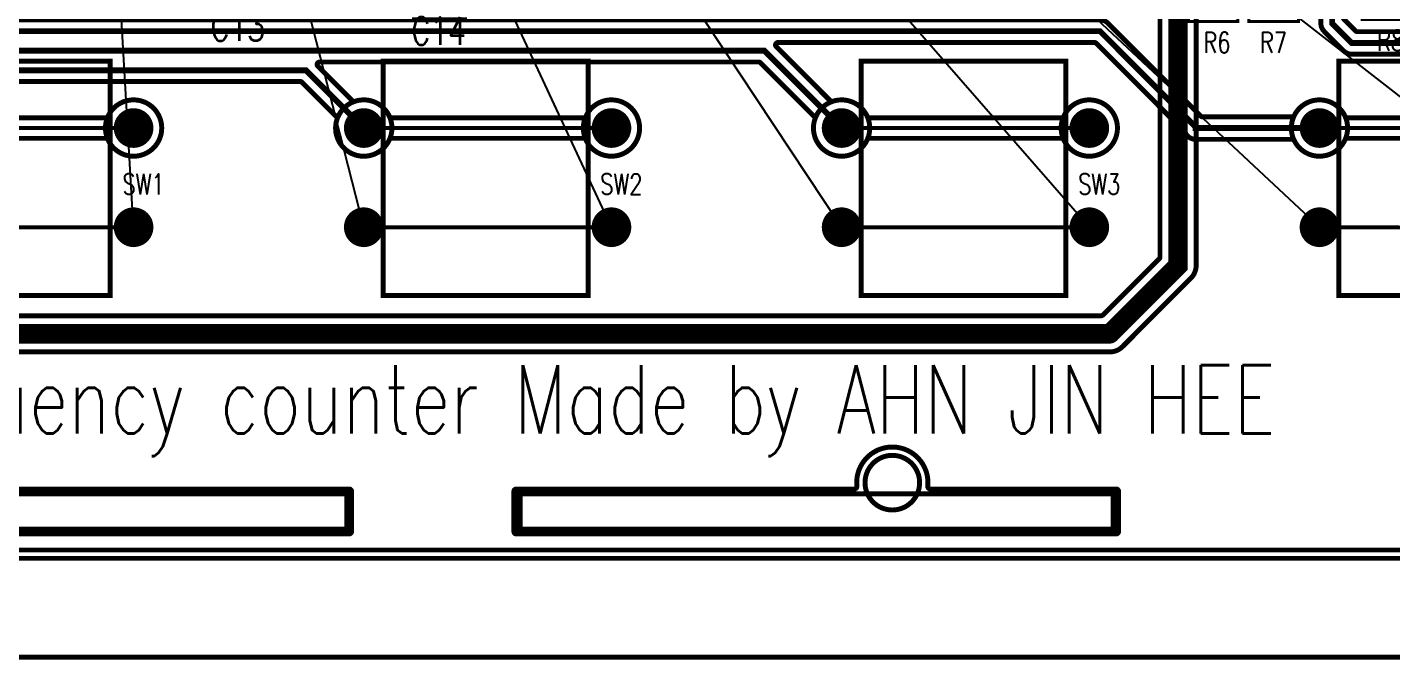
# Model space of a CAD drawing. Extents: x -6 to 155, y -5 to 91.
# Drawn here: x 31.4 to 101.4, y -5.2 to 27.2 of the extents above; entities that cross this region are included whole.
import ezdxf

# ---------------------------------------------------------------- set-up
doc = ezdxf.new("R2010")
doc.units = 0
for name, pattern in [('SIG_17', [2, 1, 1]), ('SIG_4', [2, 1, 1]), ('SIG_5', [2, 1, 1]), ('SIG_55', [2, 1, 1]), ('SIG_56', [2, 1, 1]), ('SIG_6', [2, 1, 1]), ('SIG_7', [2, 1, 1])]:
    doc.linetypes.add(name, pattern=pattern)
for name, color, linetype in [('2D_LINE_27', 6, 'CONTINUOUS'), ('BOARD_CUTOUT_00', 254, 'CONTINUOUS'), ('BOARD_OUTLINE_00', 254, 'CONTINUOUS'), ('COPPER_CUTOUT_01', 56, 'CONTINUOUS'), ('COPPER_CUTOUT_02', 136, 'CONTINUOUS'), ('DRIL_PLTE_THRU_01', 56, 'CONTINUOUS'), ('DRIL_PLTE_THRU_02', 136, 'CONTINUOUS'), ('DRIL_SYMBOL', 254, 'CONTINUOUS'), ('LINK_00', 6, 'CONTINUOUS'), ('PADS_BOT', 4, 'CONTINUOUS'), ('PADS_INNER', 2, 'CONTINUOUS'), ('PADS_TOP', 2, 'CONTINUOUS'), ('PART_NAME_01', 254, 'CONTINUOUS'), ('PART_TOP_2DLINE_00', 3, 'CONTINUOUS'), ('POUR_OUTLINE_01', 56, 'CONTINUOUS'), ('POUR_OUTLINE_02', 136, 'CONTINUOUS'), ('POUR_PADTHERM_02', 136, 'CONTINUOUS'), ('POUR_VOID_01', 56, 'CONTINUOUS'), ('POUR_VOID_02', 136, 'CONTINUOUS'), ('TEXT_26', 3, 'CONTINUOUS'), ('TRACE_01', 2, 'CONTINUOUS'), ('TRACE_02', 4, 'CONTINUOUS')]:
    doc.layers.add(name, color=color, linetype=linetype)
doc.styles.add('W0$2', font='simplex', dxfattribs={"width": 0.75})
doc.styles.add('W0$2032', font='simplex', dxfattribs={"width": 0.75})
doc.styles.add('W0$29997', font='simplex', dxfattribs={"width": 0.75})

# ---------------------------------------------------------------- blocks, each defined once
blk = doc.blocks.new('BOARD_16')
at = {"layer": 'BOARD_CUTOUT_00', "const_width": 0.254}
blk.add_lwpolyline([(154.35, -136.725, 1), (151.55, -136.725, 1)], format="xyb", close=True, dxfattribs=at)
at = {"layer": 'BOARD_OUTLINE_00', "const_width": 0.254}
blk.add_lwpolyline([(77.2, -62.6), (87.2, -62.6), (87.2, -54.6), (201.2, -54.6), (201.2, -64.6), (210.2, -64.6), (210.2, -132.26), (201.2, -132.26), (201.2, -140.6), (87.2, -140.6), (87.2, -132.6), (77.2, -132.6)], close=True, dxfattribs=at)
blk = doc.blocks.new('DRAWING_40')
at = {"layer": '2D_LINE_27', "const_width": 0.254}
blk.add_lwpolyline([(6.5, -3.5), (151.5, -3.5), (151.5, -99.5), (6.5, -99.5)], close=True, dxfattribs=at)
blk = doc.blocks.new('SMOOTH_0$25')
at = {"const_width": 0.125}
blk.add_lwpolyline([(-0.0625, 0, 1), (0.0625, 0, 1)], format="xyb", close=True, dxfattribs=at)
blk = doc.blocks.new('COPPER_CUTOUT_9')
at = {"layer": 'COPPER_CUTOUT_02', "const_width": 0.25}
blk.add_lwpolyline([(0.075, 0.325), (0.075, 2.125), (-30.325, 2.125), (-30.325, 0.325)], close=True, dxfattribs=at)
at = {"layer": 'COPPER_CUTOUT_02'}
for p in [(-30.325, 2.125), (0.075, 2.125), (-30.325, 0.325), (0.075, 0.325)]:
    blk.add_blockref('SMOOTH_0$25', p, dxfattribs=at)
blk = doc.blocks.new('COPPER_CUTOUT_10')
at = {"layer": 'COPPER_CUTOUT_01', "const_width": 0.25}
blk.add_lwpolyline([(0.075, 0.325), (0.075, 2.125), (-30.325, 2.125), (-30.325, 0.325)], close=True, dxfattribs=at)
at = {"layer": 'COPPER_CUTOUT_01'}
for p in [(-30.325, 2.125), (0.075, 2.125), (-30.325, 0.325), (0.075, 0.325)]:
    blk.add_blockref('SMOOTH_0$25', p, dxfattribs=at)
blk = doc.blocks.new('COPPER_CUTOUT_12')
at = {"layer": 'COPPER_CUTOUT_01', "const_width": 0.25}
blk.add_lwpolyline([(0.075, 0.325), (0.075, 2.125), (-30.325, 2.125), (-30.325, 0.325)], close=True, dxfattribs=at)
at = {"layer": 'COPPER_CUTOUT_01'}
for p in [(-30.325, 2.125), (0.075, 2.125), (-30.325, 0.325), (0.075, 0.325)]:
    blk.add_blockref('SMOOTH_0$25', p, dxfattribs=at)
blk = doc.blocks.new('COPPER_CUTOUT_13')
at = {"layer": 'COPPER_CUTOUT_02', "const_width": 0.25}
blk.add_lwpolyline([(0.175, 0.325), (0.175, 2.125), (-30.325, 2.125), (-30.325, 0.325)], close=True, dxfattribs=at)
at = {"layer": 'COPPER_CUTOUT_02'}
for p in [(-30.325, 2.125), (0.175, 2.125), (-30.325, 0.325), (0.175, 0.325)]:
    blk.add_blockref('SMOOTH_0$25', p, dxfattribs=at)
blk = doc.blocks.new('POUR_VOID_153')
at = {"layer": 'POUR_VOID_02', "const_width": 0.254}
blk.add_lwpolyline([(94.907, 8.44, 1), (97.793, 8.44, 1)], format="xyb", close=True, dxfattribs=at)
blk = doc.blocks.new('POUR_VOID_152')
at = {"layer": 'POUR_VOID_02', "const_width": 0.254}
blk.add_lwpolyline([(107.607, 8.44, 1), (110.493, 8.44, 1)], format="xyb", close=True, dxfattribs=at)
blk = doc.blocks.new('POUR_VOID_147')
at = {"layer": 'POUR_VOID_02', "const_width": 0.254}
blk.add_lwpolyline([(83.238, 9.041, -4.583001), (83.238, 7.839, 0.293284), (83.123, 7.913), (73.277, 7.913, 0.293284), (73.162, 7.839, -4.583001), (73.162, 9.041, 0.293284), (73.277, 8.967), (83.123, 8.967, 0.293284)], format="xyb", close=True, dxfattribs=at)
blk = doc.blocks.new('POUR_VOID_136')
at = {"layer": 'POUR_VOID_02', "const_width": 0.254}
blk.add_lwpolyline([(58.607, 8.44, 1), (61.493, 8.44, 1)], format="xyb", close=True, dxfattribs=at)
blk = doc.blocks.new('POUR_VOID_124')
at = {"layer": 'POUR_VOID_02', "const_width": 0.254}
for points in [[(125.78, 20.994), (122.28, 17.495), (121.13, 16.345, -0.198912), (120.475, 16.073), (115.837, 16.073, 0.198912), (115.747, 16.036), (114.564, 14.853, 0.198912), (114.527, 14.763), (114.527, 1.4, -0.198912), (114.255, 0.745), (110.755, -2.755, -0.198912), (110.1, -3.027), (43.8, -3.027, -0.198912)], [(44.237, -1.173), (109.663, -1.173, 0.198912), (109.753, -1.136), (112.636, 1.747, 0.198912), (112.673, 1.837), (112.673, 15.2, -0.198912)]]:
    blk.add_lwpolyline(points, format="xyb", dxfattribs=at)
blk = doc.blocks.new('POUR_VOID_123')
at = {"layer": 'POUR_VOID_02', "const_width": 0.254}
blk.add_lwpolyline([(71.227, -10.175), (71.227, -12.225, -0.414214), (71.1, -12.352), (40.45, -12.352, -0.414214), (40.323, -12.225), (40.323, -11.536, 0.604015), (40.124, -11.431, -4.477964), (41.013, -9.91, 0.440613), (41.139, -10.048), (71.1, -10.048, -0.414214)], format="xyb", close=True, dxfattribs=at)
blk = doc.blocks.new('POUR_VOID_122')
at = {"layer": 'POUR_VOID_02', "const_width": 0.254}
blk.add_lwpolyline([(110.552, -10.175), (110.552, -12.225, -0.414214), (110.425, -12.352), (79.675, -12.352, -0.414214), (79.548, -12.225), (79.548, -10.175, -0.414214), (79.675, -10.048), (97.006, -10.048, 0.443957), (97.132, -9.908, -1.105881), (100.768, -9.908, 0.443957), (100.894, -10.048), (110.425, -10.048, -0.414214)], format="xyb", close=True, dxfattribs=at)
blk = doc.blocks.new('POUR_VOID_121')
at = {"layer": 'POUR_VOID_02', "const_width": 0.254}
blk.add_lwpolyline([(119.407, 8.44, 1), (122.293, 8.44, 1)], format="xyb", close=True, dxfattribs=at)
blk = doc.blocks.new('POUR_OUTLINE_98')
at = {"layer": 'POUR_OUTLINE_02', "const_width": 0.254}
blk.add_lwpolyline([(146.646, 71.973), (33.754, 71.973, 0.414214), (33.627, 71.846), (33.627, 64.4, -0.414214), (33.2, 63.973), (23.754, 63.973, 0.414214), (23.627, 63.846), (23.627, -5.046, 0.414214), (23.754, -5.173), (33.2, -5.173, -0.414214), (33.627, -5.6), (33.627, -13.046, 0.414214), (33.754, -13.173), (146.646, -13.173, 0.414214)], format="xyb", dxfattribs=at)
for name in ['POUR_VOID_124', 'POUR_VOID_136', 'POUR_VOID_147', 'POUR_VOID_153', 'POUR_VOID_152', 'POUR_VOID_121', 'POUR_VOID_123', 'POUR_VOID_122']:
    blk.add_blockref(name, (0, 0))
blk = doc.blocks.new('POUR_PADTHERM_166')
at = {"layer": 'POUR_PADTHERM_02'}
for points in [[(120.85, 4.376), (120.85, 4.376, 1), (120.85, 4.376), (120.85, 4.376, 1), (120.85, 4.376)], [(119.834, 3.36), (119.834, 3.36, 1), (119.834, 3.36), (119.834, 3.36, 1), (119.834, 3.36)], [(121.866, 3.36), (121.866, 3.36, 1), (121.866, 3.36), (121.866, 3.36, 1), (121.866, 3.36)], [(120.85, 2.344), (120.85, 2.344, 1), (120.85, 2.344), (120.85, 2.344, 1), (120.85, 2.344)]]:
    blk.add_lwpolyline(points, format="xyb", dxfattribs=at)
blk = doc.blocks.new('POUR_PADTHERM_170')
at = {"layer": 'POUR_PADTHERM_02'}
for points in [[(96.35, 4.376), (96.35, 4.376, 1), (96.35, 4.376), (96.35, 4.376, 1), (96.35, 4.376)], [(95.334, 3.36), (95.334, 3.36, 1), (95.334, 3.36), (95.334, 3.36, 1), (95.334, 3.36)], [(97.366, 3.36), (97.366, 3.36, 1), (97.366, 3.36), (97.366, 3.36, 1), (97.366, 3.36)], [(96.35, 2.344), (96.35, 2.344, 1), (96.35, 2.344), (96.35, 2.344, 1), (96.35, 2.344)]]:
    blk.add_lwpolyline(points, format="xyb", dxfattribs=at)
blk = doc.blocks.new('POUR_PADTHERM_171')
at = {"layer": 'POUR_PADTHERM_02'}
for points in [[(109.05, 4.376), (109.05, 4.376, 1), (109.05, 4.376), (109.05, 4.376, 1), (109.05, 4.376)], [(108.034, 3.36), (108.034, 3.36, 1), (108.034, 3.36), (108.034, 3.36, 1), (108.034, 3.36)], [(110.066, 3.36), (110.066, 3.36, 1), (110.066, 3.36), (110.066, 3.36, 1), (110.066, 3.36)], [(109.05, 2.344), (109.05, 2.344, 1), (109.05, 2.344), (109.05, 2.344, 1), (109.05, 2.344)]]:
    blk.add_lwpolyline(points, format="xyb", dxfattribs=at)
blk = doc.blocks.new('POUR_PADTHERM_172')
at = {"layer": 'POUR_PADTHERM_02'}
for points in [[(71.85, 4.376), (71.85, 4.376, 1), (71.85, 4.376), (71.85, 4.376, 1), (71.85, 4.376)], [(70.834, 3.36), (70.834, 3.36, 1), (70.834, 3.36), (70.834, 3.36, 1), (70.834, 3.36)], [(72.866, 3.36), (72.866, 3.36, 1), (72.866, 3.36), (72.866, 3.36, 1), (72.866, 3.36)], [(71.85, 2.344), (71.85, 2.344, 1), (71.85, 2.344), (71.85, 2.344, 1), (71.85, 2.344)]]:
    blk.add_lwpolyline(points, format="xyb", dxfattribs=at)
blk = doc.blocks.new('POUR_PADTHERM_173')
at = {"layer": 'POUR_PADTHERM_02'}
for points in [[(84.55, 4.376), (84.55, 4.376, 1), (84.55, 4.376), (84.55, 4.376, 1), (84.55, 4.376)], [(83.534, 3.36), (83.534, 3.36, 1), (83.534, 3.36), (83.534, 3.36, 1), (83.534, 3.36)], [(85.566, 3.36), (85.566, 3.36, 1), (85.566, 3.36), (85.566, 3.36, 1), (85.566, 3.36)], [(84.55, 2.344), (84.55, 2.344, 1), (84.55, 2.344), (84.55, 2.344, 1), (84.55, 2.344)]]:
    blk.add_lwpolyline(points, format="xyb", dxfattribs=at)
blk = doc.blocks.new('POUR_PADTHERM_175')
at = {"layer": 'POUR_PADTHERM_02'}
for points in [[(60.05, 4.376), (60.05, 4.376, 1), (60.05, 4.376), (60.05, 4.376, 1), (60.05, 4.376)], [(59.034, 3.36), (59.034, 3.36, 1), (59.034, 3.36), (59.034, 3.36, 1), (59.034, 3.36)], [(61.066, 3.36), (61.066, 3.36, 1), (61.066, 3.36), (61.066, 3.36, 1), (61.066, 3.36)], [(60.05, 2.344), (60.05, 2.344, 1), (60.05, 2.344), (60.05, 2.344, 1), (60.05, 2.344)]]:
    blk.add_lwpolyline(points, format="xyb", dxfattribs=at)
blk = doc.blocks.new('POUR_HEADER_0')
for name in ['POUR_OUTLINE_98', 'POUR_PADTHERM_175', 'POUR_PADTHERM_172', 'POUR_PADTHERM_173', 'POUR_PADTHERM_170', 'POUR_PADTHERM_171', 'POUR_PADTHERM_166']:
    blk.add_blockref(name, (-33.2, -64.3))
blk = doc.blocks.new('POUR_VOID_61')
at = {"layer": 'POUR_VOID_01', "const_width": 0.254}
blk.add_lwpolyline([(144.663, 30.981), (144.663, 30.219, -0.493238), (142.846, 28.825, 0.268029), (142.723, 28.792), (141.055, 27.125, -0.198912), (140.4, 26.853), (138.318, 26.853, 0.289662), (138.204, 26.78, -0.362164), (136.526, 26.005, 0.268029), (136.403, 25.972), (136.175, 25.745, -0.198912), (135.52, 25.473), (127.957, 25.473, 0.198912), (127.867, 25.436), (126.284, 23.853, 0.198912), (126.247, 23.763), (126.247, 22.888, 0.161887), (126.272, 22.812, -1.208665), (124.173, 21.788, 0.764635), (123.927, 21.788, -0.187436), (123.416, 21.095, 0.257032), (123.357, 20.988), (123.357, 20.526, 0.198912), (123.394, 20.436), (123.89, 19.941, 0.198912), (123.98, 19.904), (125.062, 19.904, -0.414214), (125.489, 19.477), (125.489, 19.419, 0.414214), (125.616, 19.292), (125.884, 19.292, 0.414214), (126.011, 19.419), (126.011, 19.477, -0.414214), (126.438, 19.904), (127.962, 19.904, -0.414214), (128.389, 19.477), (128.389, 17.953, -0.414214), (127.962, 17.525), (126.438, 17.525, -0.414214), (126.011, 17.953), (126.011, 18.01, 0.414214), (125.884, 18.137), (125.616, 18.137, 0.414214), (125.489, 18.01), (125.489, 17.953, -0.414214), (125.062, 17.525), (123.538, 17.525, -0.011297), (123.519, 17.526, 0.684644), (123.423, 17.309), (124.221, 16.512, 0.198912), (124.311, 16.475), (125.062, 16.475, -0.414214), (125.489, 16.047), (125.489, 14.524, -0.414214), (125.062, 14.096), (123.538, 14.096, -0.414214), (123.111, 14.524), (123.111, 15.654, 0.198912), (123.074, 15.744), (121.35, 17.468, 0.086184), (121.314, 17.493, -1.420303), (122.282, 18.461, 0.086184), (122.307, 18.425), (122.895, 17.838, 0.684644), (123.111, 17.933, -0.011297), (123.111, 17.953), (123.111, 19.035, 0.198912), (123.074, 19.125), (122.519, 19.679, 0.066102), (122.493, 19.7, -0.268546), (122.203, 20.2), (122.203, 20.988, 0.257032), (122.144, 21.095, -0.187436), (121.633, 21.788, 0.764635), (121.387, 21.788, -0.187436), (120.876, 21.095, 0.257032), (120.817, 20.988), (120.817, 20.355, -0.198912), (120.648, 19.946), (119.726, 19.025, 0.198912), (119.689, 18.935), (119.689, 18.294, 0.198912), (119.726, 18.204), (121.908, 16.023, -0.198912), (122.077, 15.614), (122.077, 14.092, 0.198912), (122.114, 14.002), (122.702, 13.414, 0.198912), (122.792, 13.377), (133.269, 13.377, 0.414214), (133.396, 13.504), (133.396, 13.562, -0.414214), (133.823, 13.989), (135.347, 13.989, -0.414214), (135.775, 13.562), (135.775, 12.038, -0.414214), (135.347, 11.611), (133.823, 11.611, -0.414214), (133.396, 12.038), (133.396, 12.096, 0.414214), (133.269, 12.223), (122.5, 12.223, -0.198912), (122.092, 12.392), (121.092, 13.392, -0.198912), (120.923, 13.8), (120.923, 15.323, 0.198912), (120.886, 15.413), (118.91, 17.388, 0.198912), (118.82, 17.425), (117.738, 17.425, -0.414214), (117.311, 17.852), (117.311, 17.91, 0.414214), (117.184, 18.037), (116.716, 18.037, 0.414214), (116.589, 17.91), (116.589, 17.852, -0.414214), (116.162, 17.425), (114.638, 17.425, -0.414214), (114.211, 17.852), (114.211, 19.377, -0.414214), (114.638, 19.804), (116.162, 19.804, -0.414214), (116.589, 19.377), (116.589, 19.319, 0.414214), (116.716, 19.192), (117.184, 19.192, 0.414214), (117.311, 19.319), (117.311, 19.377, -0.414214), (117.738, 19.804), (118.82, 19.804, 0.198912), (118.91, 19.841), (119.626, 20.556, 0.198912), (119.663, 20.646), (119.663, 20.988, 0.257032), (119.604, 21.095, -0.158862), (119.134, 21.663, 0.827623), (118.889, 21.617), (118.889, 21.338, -0.414214), (118.462, 20.911), (116.938, 20.911, -0.414214), (116.511, 21.338), (116.511, 22.42, 0.198912), (116.474, 22.51), (115.777, 23.207, 0.310382), (115.635, 23.233, -0.104987), (115.462, 23.196), (113.938, 23.196, -0.414214), (113.511, 23.623), (113.511, 24.706, 0.198912), (113.474, 24.796), (111.992, 26.277, -0.198912), (111.823, 26.686), (111.823, 31.415, -0.198912), (111.992, 31.823), (113.277, 33.108, -0.198912), (113.686, 33.277), (117.708, 33.277, 0.198912), (117.798, 33.314), (118.986, 34.502, 0.198912), (119.023, 34.592), (119.023, 38.808, 0.198912), (118.986, 38.898), (117.158, 40.726, 0.198912), (117.068, 40.763), (117.012, 40.763, 0.257032), (116.905, 40.704, -0.187436), (116.212, 40.193, 0.764635), (116.212, 39.947, -7.497387), (115.588, 39.947, 0.764635), (115.588, 40.193, -0.764634), (115.588, 42.487, 0.764635), (115.588, 42.733, -0.764634), (115.588, 45.027, 0.764635), (115.588, 45.273, -7.497387), (116.212, 45.273, 0.764635), (116.212, 45.027, -0.764634), (116.212, 42.733, 0.764635), (116.212, 42.487, -0.187436), (116.905, 41.976, 0.257032), (117.012, 41.917), (117.36, 41.917, -0.198912), (117.768, 41.748), (120.008, 39.508, -0.198912), (120.177, 39.1), (120.177, 34.3, -0.198912), (120.008, 33.892), (118.408, 32.292, -0.198912), (118, 32.123), (113.977, 32.123, 0.198912), (113.887, 32.086), (113.014, 31.213, 0.198912), (112.977, 31.123), (112.977, 26.977, 0.198912), (113.014, 26.887), (114.29, 25.612, 0.198912), (114.38, 25.575), (115.462, 25.575, -0.414214), (115.889, 25.148), (115.889, 24.78, 0.198912), (115.926, 24.69), (117.29, 23.326, 0.198912), (117.38, 23.289), (118.462, 23.289, -0.414214), (118.889, 22.862), (118.889, 22.583, 0.827623), (119.134, 22.537, -0.361639), (120.469, 23.267, 0.740503), (120.583, 23.481), (116.864, 27.2, 0.198912), (116.774, 27.237), (116.016, 27.237, 0.414214), (115.889, 27.11), (115.889, 27.052, -0.414214), (115.462, 26.625), (113.938, 26.625, -0.414214), (113.511, 27.052), (113.511, 28.576, -0.414214), (113.938, 29.004), (115.462, 29.004, -0.414214), (115.889, 28.576), (115.889, 28.519, 0.414214), (116.016, 28.392), (117.066, 28.392, -0.043622), (117.166, 28.383, 0.20296), (117.262, 28.405, 0.202959), (117.326, 28.329, -0.079392), (117.474, 28.223), (122.402, 23.294, 0.257031), (122.519, 23.26, -0.401311), (123.927, 22.412, 0.764635), (124.173, 22.412, -0.094476), (124.368, 22.812, 0.161887), (124.393, 22.888), (124.393, 24.2, -0.198912), (124.665, 24.855), (126.865, 27.055, -0.198912), (127.52, 27.327), (135.083, 27.327, 0.198912), (135.173, 27.364), (135.42, 27.611, 0.198912), (135.457, 27.701), (135.457, 28.161, -0.799842), (138.204, 28.78, 0.289662), (138.318, 28.707), (139.963, 28.707, 0.198912), (140.053, 28.744), (141.74, 30.431, 0.198912), (141.777, 30.521), (141.777, 30.679, 0.198912), (141.74, 30.769), (135.445, 37.065, -0.198912), (135.173, 37.72), (135.173, 38.366, 0.414214), (135.046, 38.493), (133.378, 38.493, 0.274222), (133.266, 38.427, -0.776655), (130.557, 39.119), (130.557, 39.881, -0.211779), (131.031, 40.95, 0.211779), (131.073, 41.045), (131.073, 48.163, 0.198912), (131.036, 48.253), (128.79, 50.499, 0.510166), (128.587, 50.467, -0.623255), (125.996, 50.5, 0.289662), (125.882, 50.573), (124.308, 50.573, 0.161887), (124.232, 50.548, -1.996199), (124.232, 52.452, 0.161887), (124.308, 52.427), (125.882, 52.427, 0.289662), (125.996, 52.5, -0.632384), (128.604, 52.5, 0.289662), (128.718, 52.427), (129.1, 52.427, -0.198912), (129.755, 52.155), (132.655, 49.255, -0.198912), (132.927, 48.6), (132.927, 41.045, 0.211779), (132.969, 40.95, -0.112334), (133.336, 40.426, 0.304815), (133.454, 40.347), (135.21, 40.347, 0.177126), (135.292, 40.377, -0.91919), (137.057, 38.612, 0.177126), (137.027, 38.53), (137.027, 38.157, 0.198912), (137.064, 38.067), (142.723, 32.408, 0.268029), (142.846, 32.375, -0.493238)], format="xyb", close=True, dxfattribs=at)
blk = doc.blocks.new('POUR_VOID_57')
at = {"layer": 'POUR_VOID_01', "const_width": 0.254}
for points in [[(132.123, 7.913), (122.277, 7.913, 0.293284), (122.162, 7.839, -0.629371), (119.56, 7.793, 0.283718), (119.447, 7.863), (114.5, 7.863, -0.29144), (113.977, 8.196, 0.087458), (113.952, 8.232), (109.398, 12.786, 0.198912), (109.308, 12.823), (93.09, 12.823, 0.668179), (93, 12.606), (95.766, 9.84, 0.283718), (95.896, 9.81, -0.382566), (97.662, 9.041, 0.293284), (97.777, 8.967), (107.623, 8.967, 0.293284), (107.738, 9.041, -4.583001), (107.738, 7.839, 0.293284), (107.623, 7.913), (97.777, 7.913, 0.293284), (97.662, 7.839, -0.946816), (94.98, 8.894, 0.283718), (94.95, 9.024), (92.188, 11.786, 0.198912), (92.098, 11.823), (69.59, 11.823, 0.668179), (69.5, 11.606), (71.266, 9.84, 0.283718), (71.396, 9.81, -4.223437), (70.48, 8.894, 0.283718), (70.45, 9.024), (68.688, 10.786, 0.198912), (68.598, 10.823), (31.2, 10.823, -0.198912)], [(48.777, 8.967), (58.623, 8.967, 0.293284), (58.738, 9.041, -4.583001), (58.738, 7.839, 0.293284), (58.623, 7.913), (48.777, 7.913, 0.293284)], [(33.492, 13.977), (109.6, 13.977, -0.198912), (110.008, 13.808), (114.762, 9.054, 0.198912), (114.852, 9.017), (119.447, 9.017, 0.283718), (119.56, 9.087, -0.629371), (122.162, 9.041, 0.293284), (122.277, 8.967), (132.123, 8.967, 0.293284)]]:
    blk.add_lwpolyline(points, format="xyb", dxfattribs=at)
blk = doc.blocks.new('POUR_VOID_56')
at = {"layer": 'POUR_VOID_01', "const_width": 0.254}
blk.add_lwpolyline([(110.527, -10.175), (110.527, -12.225, -0.414214), (110.4, -12.352), (79.75, -12.352, -0.414214), (79.623, -12.225), (79.623, -10.175, -0.414214), (79.75, -10.048), (97.006, -10.048, 0.443957), (97.132, -9.908, -1.105881), (100.768, -9.908, 0.443957), (100.894, -10.048), (110.4, -10.048, -0.414214)], format="xyb", close=True, dxfattribs=at)
blk = doc.blocks.new('POUR_VOID_43')
at = {"layer": 'POUR_VOID_01', "const_width": 0.254}
blk.add_lwpolyline([(71.227, -10.175), (71.227, -12.225, -0.414214), (71.1, -12.352), (40.45, -12.352, -0.414214), (40.323, -12.225), (40.323, -11.536, 0.604015), (40.124, -11.431, -4.477964), (41.013, -9.91, 0.440613), (41.139, -10.048), (71.1, -10.048, -0.414214)], format="xyb", close=True, dxfattribs=at)
blk = doc.blocks.new('POUR_VOID_42')
at = {"layer": 'POUR_VOID_01', "const_width": 0.254}
blk.add_lwpolyline([(83.107, 8.44, 1), (85.993, 8.44, 1)], format="xyb", close=True, dxfattribs=at)
blk = doc.blocks.new('POUR_OUTLINE_22')
at = {"layer": 'POUR_OUTLINE_01', "const_width": 0.254}
blk.add_lwpolyline([(146.646, 71.973), (33.754, 71.973, 0.414214), (33.627, 71.846), (33.627, 64.4, -0.414214), (33.2, 63.973), (23.754, 63.973, 0.414214), (23.627, 63.846), (23.627, -5.046, 0.414214), (23.754, -5.173), (33.2, -5.173, -0.414214), (33.627, -5.6), (33.627, -13.046, 0.414214), (33.754, -13.173), (146.646, -13.173, 0.414214)], format="xyb", dxfattribs=at)
for name in ['POUR_VOID_57', 'POUR_VOID_61', 'POUR_VOID_42', 'POUR_VOID_43', 'POUR_VOID_56']:
    blk.add_blockref(name, (0, 0))
blk = doc.blocks.new('POUR_HEADER_1')
blk.add_blockref('POUR_OUTLINE_22', (-32.3, -65.7))
blk = doc.blocks.new('SMOOTH_0$254')
at = {"const_width": 0.127}
blk.add_lwpolyline([(-0.0635, 0, 1), (0.0635, 0, 1)], format="xyb", close=True, dxfattribs=at)
blk = doc.blocks.new('PART_BODY_TOP_20')
at = {"layer": 'PART_TOP_2DLINE_00', "const_width": 0.254}
blk.add_lwpolyline([(-5.35, -6.04), (5.15, -6.04), (5.15, 5.96), (-5.35, 5.96)], close=True, dxfattribs=at)
at = {"layer": 'PART_TOP_2DLINE_00'}
for p in [(-5.35, 5.96), (5.15, 5.96), (-5.35, -6.04), (5.15, -6.04)]:
    blk.add_blockref('SMOOTH_0$254', p, dxfattribs=at)
blk = doc.blocks.new('DRIL_SYMBOL_1$143')
at = {"layer": 'DRIL_SYMBOL', "const_width": 0.0508}
for points in [[(-0.254, 0), (0.254, 0)], [(0, -0.254), (0, 0.254)]]:
    blk.add_lwpolyline(points, dxfattribs=at)
blk = doc.blocks.new('DRIL_HOLE_1$143')
at = {"const_width": 0.5715}
blk.add_lwpolyline([(-0.28575, 0, 1), (0.28575, 0, 1)], format="xyb", close=True, dxfattribs=at)
blk.add_blockref('DRIL_SYMBOL_1$143', (0, 0))
blk = doc.blocks.new('PAD_3')
at = {"const_width": 1.016}
blk.add_lwpolyline([(0, -0.508, 1), (0, 0.508, 1)], format="xyb", close=True, dxfattribs=at)
blk = doc.blocks.new('STK_TOP_17')
at = {"layer": 'DRIL_PLTE_THRU_01'}
blk.add_blockref('DRIL_HOLE_1$143', (0, 0), dxfattribs=at)
at = {"layer": 'DRIL_PLTE_THRU_02'}
blk.add_blockref('DRIL_HOLE_1$143', (0, 0), dxfattribs=at)
at = {"layer": 'PADS_BOT'}
blk.add_blockref('PAD_3', (0, 0), dxfattribs=at)
at = {"layer": 'PADS_INNER'}
blk.add_blockref('PAD_3', (0, 0), dxfattribs=at)
at = {"layer": 'PADS_TOP'}
blk.add_blockref('PAD_3', (0, 0), dxfattribs=at)
blk = doc.blocks.new('SYM_TOP_5')
for name, p in [('PART_BODY_TOP_20', (0, 0)), ('STK_TOP_17', (-6.35, 2.54)), ('STK_TOP_17', (6.35, 2.54)), ('STK_TOP_17', (-6.35, -2.54)), ('STK_TOP_17', (6.35, -2.54))]:
    blk.add_blockref(name, p)
blk = doc.blocks.new('PART_TOP_2')
blk.add_blockref('SYM_TOP_5', (0, 0))
at = {"layer": 'PART_NAME_01', "style": 'W0$2', "width": 0.75}
blk.add_text('SW1', height=1.05, dxfattribs=at).set_placement((5.778, -0.858))
blk = doc.blocks.new('PART_TOP_3')
blk.add_blockref('SYM_TOP_5', (0, 0))
at = {"layer": 'PART_NAME_01', "style": 'W0$2', "width": 0.75}
blk.add_text('SW2', height=1.05, dxfattribs=at).set_placement((5.778, -0.858))
blk = doc.blocks.new('PART_TOP_4')
blk.add_blockref('SYM_TOP_5', (0, 0))
at = {"layer": 'PART_NAME_01', "style": 'W0$2', "width": 0.75}
blk.add_text('SW3', height=1.05, dxfattribs=at).set_placement((5.778, -0.858))
blk = doc.blocks.new('PART_TOP_6')
blk.add_blockref('SYM_TOP_5', (0, 0))
at = {"layer": 'PART_NAME_01', "style": 'W0$2', "width": 0.75}
blk.add_text('SW4', height=1.05, dxfattribs=at).set_placement((5.778, -0.858))
blk = doc.blocks.new('SMOOTH_0$1524')
at = {"const_width": 0.0762}
blk.add_lwpolyline([(-0.0381, 0, 1), (0.0381, 0, 1)], format="xyb", close=True, dxfattribs=at)
blk = doc.blocks.new('PART_BODY_TOP_26')
at = {"layer": 'PART_TOP_2DLINE_00', "const_width": 0.1524}
for points in [[(-0.9525, 1.27), (-2.9972, 1.27), (-2.9972, -1.27), (-0.9525, -1.27)], [(0.9525, 1.27), (2.9972, 1.27), (2.9972, -1.27), (0.9525, -1.27)]]:
    blk.add_lwpolyline(points, dxfattribs=at)
at = {"layer": 'PART_TOP_2DLINE_00'}
for p in [(-2.9972, 1.27), (-0.9525, 1.27), (0.9525, 1.27), (2.9972, 1.27), (-2.9972, -1.27), (-0.9525, -1.27), (0.9525, -1.27), (2.9972, -1.27)]:
    blk.add_blockref('SMOOTH_0$1524', p, dxfattribs=at)
blk = doc.blocks.new('DRIL_HOLE_0')
blk.add_lwpolyline([(0, 0, 1), (0, 0, 1)], format="xyb", close=True)
blk = doc.blocks.new('PAD_5')
blk.add_lwpolyline([(0, 0, 1), (0, 0, 1)], format="xyb", close=True)
blk = doc.blocks.new('PAD_2')
at = {"const_width": 1.524}
blk.add_lwpolyline([(-0.762, 0), (0.762, 0)], dxfattribs=at)
blk = doc.blocks.new('STK_TOP_23')
at = {"layer": 'DRIL_PLTE_THRU_01'}
blk.add_blockref('DRIL_HOLE_0', (0, 0), dxfattribs=at)
at = {"layer": 'DRIL_PLTE_THRU_02'}
blk.add_blockref('DRIL_HOLE_0', (0, 0), dxfattribs=at)
at = {"layer": 'PADS_BOT'}
blk.add_blockref('PAD_5', (0, 0), dxfattribs=at)
at = {"layer": 'PADS_INNER'}
blk.add_blockref('PAD_5', (0, 0), dxfattribs=at)
at = {"layer": 'PADS_TOP'}
blk.add_blockref('PAD_2', (0, 0), dxfattribs=at)
blk = doc.blocks.new('SYM_TOP_11')
for name, p in [('STK_TOP_23', (-1.7145, 0)), ('PART_BODY_TOP_26', (0, 0)), ('STK_TOP_23', (1.7145, 0))]:
    blk.add_blockref(name, p)
blk = doc.blocks.new('PART_TOP_21')
blk.add_blockref('SYM_TOP_11', (0, 0))
at = {"layer": 'PART_NAME_01', "style": 'W0$2', "width": 0.75}
blk.add_text('R8', height=1.05, rotation=270, dxfattribs=at).set_placement((-4.6, 0.5))
blk = doc.blocks.new('PART_TOP_23')
blk.add_blockref('SYM_TOP_11', (0, 0))
at = {"layer": 'PART_NAME_01', "style": 'W0$2', "width": 0.75}
blk.add_text('R6', height=1.05, rotation=270, dxfattribs=at).set_placement((-4.6, 0.5))
blk = doc.blocks.new('PART_TOP_24')
blk.add_blockref('SYM_TOP_11', (0, 0))
at = {"layer": 'PART_NAME_01', "style": 'W0$2', "width": 0.75}
blk.add_text('R7', height=1.05, rotation=270, dxfattribs=at).set_placement((-4.6, 0.7))
blk = doc.blocks.new('PART_BODY_TOP_33')
at = {"layer": 'PART_TOP_2DLINE_00', "const_width": 0.254}
for points in [[(1.905, 0.635), (1.905, -0.635)], [(3.175, 0.635), (3.175, -0.635)], [(0.889, 0), (1.905, 0)], [(3.175, 0), (4.064, 0)]]:
    blk.add_lwpolyline(points, dxfattribs=at)
at = {"layer": 'PART_TOP_2DLINE_00'}
for p in [(1.905, 0.635), (3.175, 0.635), (0.889, 0), (1.905, 0), (3.175, 0), (4.064, 0), (1.905, -0.635), (3.175, -0.635)]:
    blk.add_blockref('SMOOTH_0$254', p, dxfattribs=at)
blk = doc.blocks.new('DRIL_SYMBOL_1$0668')
at = {"layer": 'DRIL_SYMBOL', "const_width": 0.0508}
for points in [[(-0.254, 0), (0.254, 0)], [(0, -0.254), (0, 0.254)]]:
    blk.add_lwpolyline(points, dxfattribs=at)
blk = doc.blocks.new('DRIL_HOLE_1$0668')
at = {"const_width": 0.5334}
blk.add_lwpolyline([(-0.2667, 0, 1), (0.2667, 0, 1)], format="xyb", close=True, dxfattribs=at)
blk.add_blockref('DRIL_SYMBOL_1$0668', (0, 0))
blk = doc.blocks.new('PAD_1')
at = {"const_width": 0.762}
blk.add_lwpolyline([(0, -0.381, 1), (0, 0.381, 1)], format="xyb", close=True, dxfattribs=at)
blk = doc.blocks.new('PAD_12')
at = {"const_width": 1.016}
blk.add_lwpolyline([(-0.381, -0.508), (0.381, -0.508, 1), (0.381, 0.508), (-0.381, 0.508, 1)], format="xyb", close=True, dxfattribs=at)
blk = doc.blocks.new('STK_TOP_45')
at = {"layer": 'DRIL_PLTE_THRU_01'}
blk.add_blockref('DRIL_HOLE_1$0668', (0, 0), dxfattribs=at)
at = {"layer": 'DRIL_PLTE_THRU_02'}
blk.add_blockref('DRIL_HOLE_1$0668', (0, 0), dxfattribs=at)
at = {"layer": 'PADS_BOT'}
blk.add_blockref('PAD_12', (0, 0), dxfattribs=at)
at = {"layer": 'PADS_INNER'}
blk.add_blockref('PAD_1', (0, 0), dxfattribs=at)
at = {"layer": 'PADS_TOP'}
blk.add_blockref('PAD_12', (0, 0), dxfattribs=at)
blk = doc.blocks.new('SYM_TOP_18')
for name, p in [('STK_TOP_45', (0, 0)), ('PART_BODY_TOP_33', (0, 0)), ('STK_TOP_45', (5.08, 0))]:
    blk.add_blockref(name, p)
blk = doc.blocks.new('PART_TOP_37')
blk.add_blockref('SYM_TOP_18', (0, 0))
at = {"layer": 'PART_NAME_01', "style": 'W0$2032', "width": 0.75}
blk.add_text('C14', height=1.4224, rotation=180, dxfattribs=at).set_placement((6.2, 3.2))
blk = doc.blocks.new('PART_TOP_38')
blk.add_blockref('SYM_TOP_18', (0, 0))
at = {"layer": 'PART_NAME_01', "style": 'W0$2032', "width": 0.75}
blk.add_text('C13', height=1.4224, rotation=180, dxfattribs=at).set_placement((6.2, 3))
blk = doc.blocks.new('SMOOTH_0$3')
at = {"const_width": 0.15}
blk.add_lwpolyline([(-0.075, 0, 1), (0.075, 0, 1)], format="xyb", close=True, dxfattribs=at)
blk = doc.blocks.new('TRACE_56')
at = {"layer": 'TRACE_01', "linetype": 'SIG_4', "const_width": 0.3}
blk.add_lwpolyline([(5.5, 47.48), (5.5, 27.5), (8, 25), (45.69, 25), (48.65, 22.04)], dxfattribs=at)
at = {"layer": 'TRACE_01'}
for p in [(5.5, 47.48), (5.5, 27.5), (8, 25), (45.69, 25), (48.65, 22.04)]:
    blk.add_blockref('SMOOTH_0$3', p, dxfattribs=at)
blk = doc.blocks.new('SMOOTH_0$2')
at = {"const_width": 0.1}
blk.add_lwpolyline([(-0.05, 0, 1), (0.05, 0, 1)], format="xyb", close=True, dxfattribs=at)
blk = doc.blocks.new('TRACE_16')
at = {"layer": 'TRACE_01', "linetype": 'SIG_5', "const_width": 0.3}
blk.add_lwpolyline([(4, 27), (4, 48), (7, 51), (18.32, 51), (22, 54.68), (37.285, 54.68)], dxfattribs=at)
at = {"layer": 'TRACE_01'}
for p in [(22, 54.68), (37.285, 54.68), (7, 51), (18.32, 51), (4, 48), (4, 27)]:
    blk.add_blockref('SMOOTH_0$3', p, dxfattribs=at)
blk = doc.blocks.new('TRACE_58')
at = {"layer": 'TRACE_01', "linetype": 'SIG_6', "const_width": 0.3}
blk.add_lwpolyline([(7, 47), (7, 28), (9, 26), (69.19, 26), (73.15, 22.04)], dxfattribs=at)
at = {"layer": 'TRACE_01'}
for p in [(7, 47), (7, 28), (9, 26), (69.19, 26), (73.15, 22.04)]:
    blk.add_blockref('SMOOTH_0$3', p, dxfattribs=at)
blk = doc.blocks.new('TRACE_64')
at = {"layer": 'TRACE_01', "linetype": 'SIG_7', "const_width": 0.3}
blk.add_lwpolyline([(8.4, 46.48), (8.599, 46.281), (8.599, 28.401), (10, 27), (86.4, 27), (91.3, 22.1), (91.3, 22.04), (97.65, 22.04)], dxfattribs=at)
at = {"layer": 'TRACE_01'}
for p in [(86.4, 27), (91.3, 22.1), (91.3, 22.04), (97.65, 22.04)]:
    blk.add_blockref('SMOOTH_0$3', p, dxfattribs=at)
blk = doc.blocks.new('SMOOTH_1')
at = {"const_width": 0.5}
blk.add_lwpolyline([(-0.25, 0, 1), (0.25, 0, 1)], format="xyb", close=True, dxfattribs=at)
blk = doc.blocks.new('TRACE_376')
at = {"layer": 'TRACE_02', "linetype": 'SIG_55', "const_width": 1}
blk.add_lwpolyline([(86.9, 11.5), (90.4, 15), (90.4, 28.8)], dxfattribs=at)
at = {"layer": 'TRACE_02'}
for p in [(90.4, 28.8), (90.4, 15), (86.9, 11.5)]:
    blk.add_blockref('SMOOTH_1', p, dxfattribs=at)
blk = doc.blocks.new('TRACE_374')
at = {"layer": 'TRACE_02', "linetype": 'SIG_55', "const_width": 1}
blk.add_lwpolyline([(86.9, 11.5), (20.6, 11.5), (14.5, 17.6)], dxfattribs=at)
at = {"layer": 'TRACE_02'}
blk.add_blockref('SMOOTH_1', (86.9, 11.5), dxfattribs=at)

msp = doc.modelspace()

# ---------------------------------------------------------------- linework, layer by layer
at = {"layer": 'LINK_00', "linetype": 'SIG_56'}
for p in [(110.35, 16.96), (97.65, 16.96), (85.85, 16.96), (73.15, 16.96), (61.35, 16.96), (48.65, 16.96), (36.85, 16.96)]:
    msp.add_line(p, (33.33, 77.065), dxfattribs=at)
at = {"layer": 'TRACE_01', "linetype": 'SIG_17', "const_width": 0.3}
msp.add_lwpolyline([(95.3, 32.2145), (98.3, 29.2145), (98.3, 27.4), (99.3, 26.4), (111.3855, 26.4)], dxfattribs=at)
at = {"layer": 'TRACE_01', "linetype": 'SIG_5', "const_width": 0.2}
msp.add_lwpolyline([(24.15, 22.04), (36.85, 22.04)], dxfattribs=at)
at = {"layer": 'TRACE_01', "linetype": 'SIG_6', "const_width": 0.2}
msp.add_lwpolyline([(73.15, 22.04), (85.85, 22.04)], dxfattribs=at)
at = {"layer": 'TRACE_01', "linetype": 'SIG_7', "const_width": 0.2}
msp.add_lwpolyline([(97.65, 22.04), (110.35, 22.04)], dxfattribs=at)
at = {"layer": 'TRACE_02', "linetype": 'SIG_4', "const_width": 0.2}
msp.add_lwpolyline([(48.65, 22.04), (61.35, 22.04)], dxfattribs=at)
at = {"layer": 'TRACE_02', "linetype": 'SIG_56', "const_width": 0.2}
for points in [[(24.15, 16.96), (36.85, 16.96)], [(48.65, 16.96), (61.35, 16.96)], [(73.15, 16.96), (85.85, 16.96)], [(104.61, 16.94), (97.65, 16.96)]]:
    msp.add_lwpolyline(points, dxfattribs=at)

# ---------------------------------------------------------------- block references
for name, p in [('DRAWING_40', (-12.59, 94.435)), ('BOARD_16', (-77.2, 140.6)), ('TRACE_16', (0, 0)), ('TRACE_56', (0, 0)), ('TRACE_58', (0, 0)), ('TRACE_64', (0, 0)), ('TRACE_376', (0, 0)), ('PART_TOP_2', (30.5, 19.5)), ('PART_TOP_3', (55, 19.5)), ('PART_TOP_4', (79.5, 19.5)), ('PART_TOP_6', (104, 19.5)), ('TRACE_374', (0, 0)), ('COPPER_CUTOUT_9', (47.7, 1.175)), ('COPPER_CUTOUT_10', (47.7, 1.175)), ('COPPER_CUTOUT_13', (86.925, 1.175)), ('COPPER_CUTOUT_12', (87, 1.175))]:
    msp.add_blockref(name, p)
at = {"linetype": 'SIG_56'}
for name, p in [('POUR_HEADER_0', (10, 77.9)), ('POUR_HEADER_1', (9.1, 79.3))]:
    msp.add_blockref(name, p, dxfattribs=at)
for name, p, rotation in [('PART_TOP_23', (92.2, 30.5), 90), ('PART_TOP_24', (95.3, 30.5), 90), ('PART_TOP_21', (101.1, 30.6), 90), ('PART_TOP_38', (47, 29.5), 180), ('PART_TOP_37', (57.3, 29.5), 180)]:
    msp.add_blockref(name, p, dxfattribs=dict(rotation=rotation))
at = {"layer": 'TRACE_01'}
for name, p in [('SMOOTH_0$3', (99.3, 26.4)), ('SMOOTH_0$2', (36.85, 22.04)), ('SMOOTH_0$2', (73.15, 22.04)), ('SMOOTH_0$2', (85.85, 22.04)), ('SMOOTH_0$2', (97.65, 22.04))]:
    msp.add_blockref(name, p, dxfattribs=at)
at = {"layer": 'TRACE_02'}
for p in [(48.65, 22.04), (61.35, 22.04), (36.85, 16.96), (48.65, 16.96), (61.35, 16.96), (73.15, 16.96), (85.85, 16.96), (97.65, 16.96)]:
    msp.add_blockref('SMOOTH_0$2', p, dxfattribs=at)

# ---------------------------------------------------------------- texts
at = {"layer": 'TEXT_26', "style": 'W0$29997', "width": 0.75}
msp.add_text('Frequency counter Made by AHN JIN HEE', height=3.5, dxfattribs=at).set_placement((21.7, 6.4))

doc.saveas('drawing.dxf')
